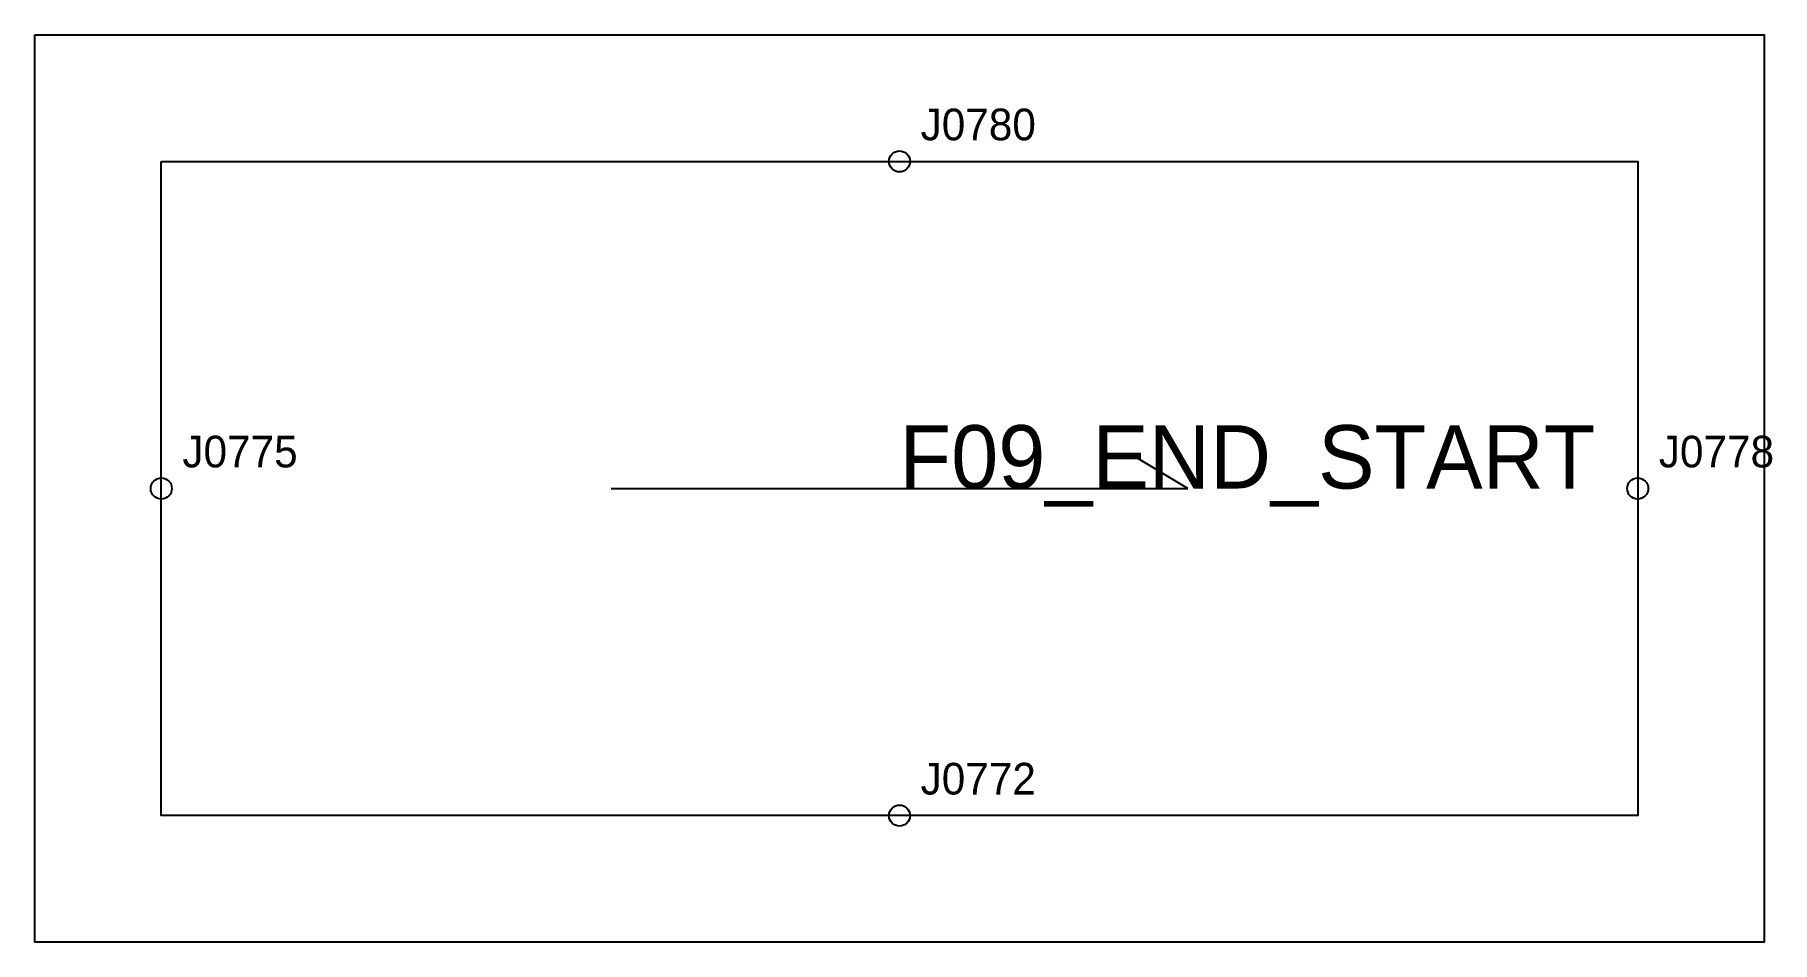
# Model space of a CAD drawing. Header units: millimetres. Extents: x -12 to 153, y -74 to 12.
import ezdxf

# ---------------------------------------------------------------- set-up
doc = ezdxf.new("R2010")
doc.units = ezdxf.units.MM
for name, color, linetype in [('CUT', 1, 'Continuous'), ('GRAIN', 3, 'Continuous'), ('LABEL', 7, 'Continuous'), ('NOTCH', 2, 'Continuous'), ('SEW', 5, 'Continuous')]:
    doc.layers.add(name, color=color, linetype=linetype)

msp = doc.modelspace()

# ---------------------------------------------------------------- linework, layer by layer
at = {"layer": 'CUT'}
msp.add_lwpolyline([(-12, 12), (152, 12), (152, -74), (-12, -74), (-12, 12)], close=True, dxfattribs=at)
at = {"layer": 'GRAIN'}
for p, q in [((97.33, -31), (92.33, -28)), ((42.67, -31), (97.33, -31))]:
    msp.add_line(p, q, dxfattribs=at)
at = {"layer": 'NOTCH'}
for centre in [(70, 0), (0, -31), (140, -31), (70, -62)]:
    msp.add_circle(centre, 1, dxfattribs=at)
at = {"layer": 'SEW'}
msp.add_lwpolyline([(0, 0), (140, 0), (140, -62), (0, -62)], close=True, dxfattribs=at)

# ---------------------------------------------------------------- texts
at = {"layer": 'LABEL'}
for s, height, p in [('J0780', 3, (72, 2)), ('J0775', 3, (2, -29)), ('F09_END_START', 6, (70, -31)), ('J0778', 3, (142, -29)), ('J0772', 3, (72, -60))]:
    msp.add_text(s, height=height, dxfattribs=at).set_placement(p)

doc.saveas('drawing.dxf')
